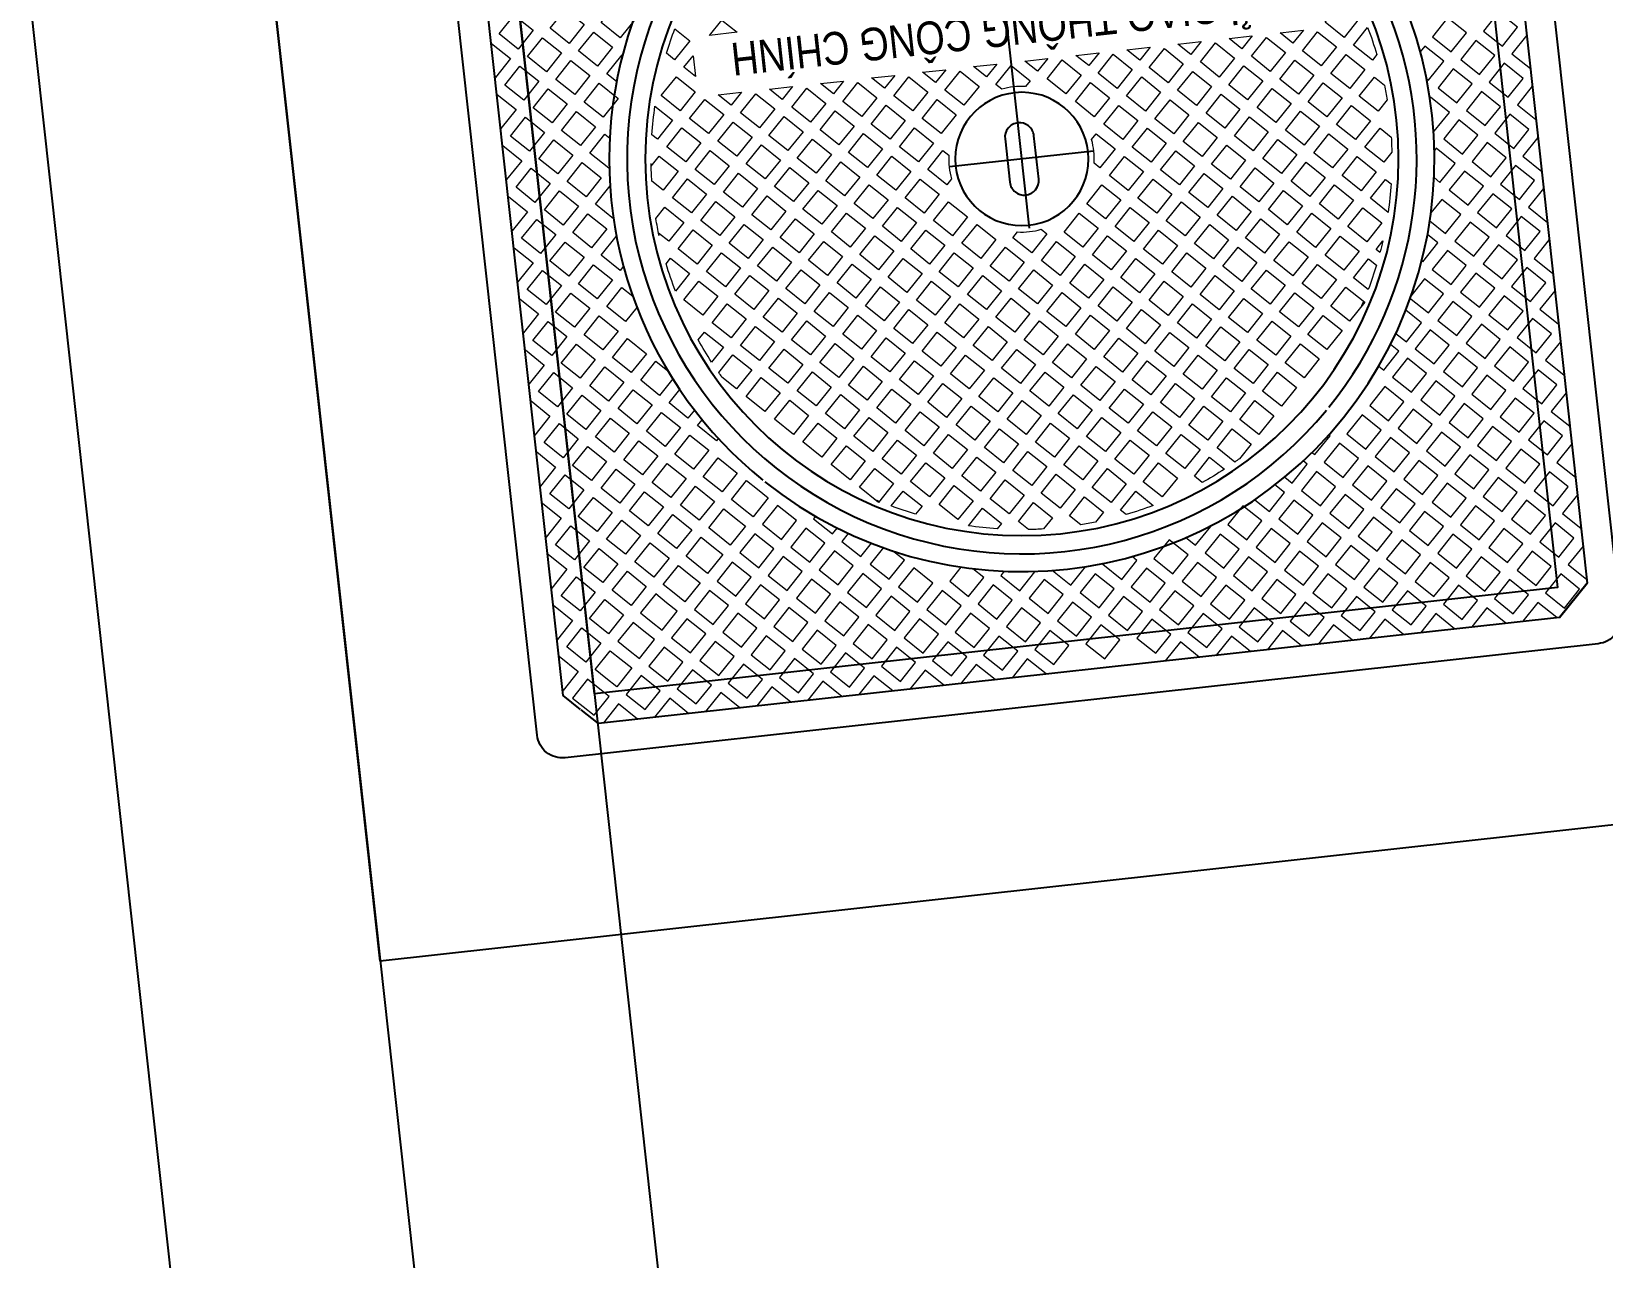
# Model space of a CAD drawing. Header units: millimetres. Extents: x -900937 to 446764, y -52814 to 307651.
# Drawn here: x 51163 to 52460, y 17792 to 18804 of the extents above; entities that cross this region are included whole.
import ezdxf
from ezdxf.enums import TextEntityAlignment as Align

# ---------------------------------------------------------------- set-up
doc = ezdxf.new("R2010")
doc.units = ezdxf.units.MM
doc.header["$LTSCALE"] = 100
doc.header["$MEASUREMENT"] = 0
doc.linetypes.add('DASHED', pattern=[19.05, 12.7, -6.35])
for name, color, linetype, lineweight in [('0-HATCH', 8, 'Continuous', 0), ('5', 5, 'Continuous', 18), ('MB- XLHN 20160810$0$1ST_ALIGSIDEWALK', 5, 'Continuous', 18)]:
    doc.layers.add(name, color=color, linetype=linetype, lineweight=lineweight)
for name, color, linetype in [('4', 4, 'DASHED'), ('8', 8, 'Continuous'), ('CP2-CWS-DT-PJGN-00024$0$timtuyen', 1, 'Continuous')]:
    doc.layers.add(name, color=color, linetype=linetype)
doc.styles.add('NARR', font='')
doc.styles.get('NARR').set_extended_font_data('.VnArial NarrowH')

# ---------------------------------------------------------------- blocks, each defined once
blk = doc.blocks.new('N')
blk.add_lwpolyline([(-85.81, 90, 0.414214), (-87.91, 87.9), (-87.91, 2.1, 0.414214), (-85.81, 0), (0, 0, 0.414214), (2.1, 2.1), (2.1, 87.9, 0.414214), (0, 90)], format="xyb", close=True)
at = {"flags": 128}
for points in [[(-18.65, 68.91, -0.136992), (-9.77, 52.89, 0.347327), (-8.8, 52.12), (-0.4, 52.12), (-0.4, 86.48), (-1.47, 87.55), (-82.83, 87.55), (-85.41, 84.96), (-85.41, 5.13), (-84.12, 3.84)], [(-67.08, 20.99, -0.994781), (-19, 69.26)], [(-66.06, 67.95, -0.601407), (-10.93, 51.31, 0.358277), (-9.95, 50.5), (-2.41, 50.5, -0.414214), (-1.91, 50), (-1.91, 45), (-1.91, 40, -0.414214), (-2.41, 39.5), (-9.95, 39.5, 0.358277), (-10.93, 38.69, -1.339773), (-66.28, 67.73)], [(-41.11, 46.2, -0.414214), (-39.91, 45, -0.414214), (-41.11, 43.8), (-44.71, 43.8, -0.414214), (-45.91, 45), (-45.91, 45, -0.414214), (-44.71, 46.2), (-41.11, 46.2)], [(-1.7, 3.84), (-0.4, 5.13), (-0.4, 37.88), (-8.8, 37.88, 0.347327), (-9.77, 37.11, -0.585679), (-66.92, 20.83)]]:
    blk.add_lwpolyline(points, format="xyb", dxfattribs=at)
for points in [[(-85.41, 84.96), (-82.83, 87.55)], [(-39.91, 45), (-39.91, 45)], [(-84.08, 3.8), (-82.79, 2.5), (-3.02, 2.5), (-2.99, 2.53), (-4.4, 3.94), (-5.82, 2.53), (-5.79, 2.5)]]:
    blk.add_lwpolyline(points, dxfattribs=at)
for radius in [31.1, 5.5]:
    blk.add_circle((-42.91, 45), radius)
at = {"layer": '5'}
for points in [[(-79.76, 87.55), (-81.14, 86.16), (-82.53, 87.55)], [(-75.52, 87.55), (-76.9, 86.16), (-78.29, 87.55)], [(-71.27, 87.55), (-72.66, 86.16), (-74.04, 87.55)], [(-67.03, 87.55), (-68.42, 86.16), (-69.8, 87.55)], [(-62.79, 87.55), (-64.17, 86.16), (-65.56, 87.55)], [(-58.55, 87.55), (-59.93, 86.16), (-61.32, 87.55)], [(-54.3, 87.55), (-55.72, 86.13), (-57.13, 87.55)], [(-50.06, 87.55), (-51.47, 86.13), (-52.89, 87.55)], [(-45.82, 87.55), (-47.23, 86.13), (-48.65, 87.55)], [(-41.57, 87.55), (-42.96, 86.16), (-44.34, 87.55)], [(-37.33, 87.55), (-38.72, 86.16), (-40.1, 87.55)], [(-85.41, 84.72), (-85.39, 84.75), (-83.97, 83.33), (-85.39, 81.92), (-85.41, 81.95)], [(-85.41, 80.48), (-85.39, 80.51), (-83.97, 79.09), (-85.39, 77.68), (-85.41, 77.7)], [(-51.68, 77.92), (-52.86, 79.09), (-51.44, 80.51), (-50.03, 79.09), (-51.04, 78.08)], [(-48.18, 78.66), (-48.62, 79.09), (-47.2, 80.51), (-45.79, 79.09), (-45.95, 78.93)], [(-44.32, 79.04), (-44.37, 79.09), (-42.96, 80.51), (-41.55, 79.09), (-41.6, 79.04)], [(-39.98, 78.94), (-40.13, 79.09), (-38.72, 80.51), (-37.3, 79.09), (-37.73, 78.67)], [(-54.9, 76.89), (-54.98, 76.97), (-53.57, 78.38), (-52.79, 77.6)], [(-85.41, 76.24), (-85.39, 76.26), (-83.97, 74.85), (-85.39, 73.44), (-85.41, 73.46)], [(-60.61, 74.11), (-61.4, 74.9), (-59.98, 76.32), (-58.8, 75.13)], [(-63.15, 72.41), (-63.52, 72.78), (-62.11, 74.2), (-61.47, 73.57)], [(-85.41, 71.99), (-85.39, 72.02), (-83.97, 70.61), (-85.39, 69.19), (-85.41, 69.22)], [(-85.41, 67.75), (-85.39, 67.78), (-83.97, 66.36), (-85.39, 64.95), (-85.41, 64.98)], [(-69.62, 66.15), (-69.83, 66.36), (-68.42, 67.78), (-68.33, 67.69)], [(-71.4, 63.69), (-71.95, 64.24), (-70.54, 65.66), (-70.23, 65.35)], [(-85.41, 63.51), (-85.39, 63.54), (-83.97, 62.12), (-85.39, 60.71), (-85.41, 60.73)], [(-72.98, 61.02), (-74.07, 62.12), (-72.66, 63.54), (-71.95, 62.82)], [(-85.41, 59.27), (-85.39, 59.29), (-83.97, 57.88), (-85.39, 56.46), (-85.41, 56.49)], [(-75.47, 55.03), (-76.19, 55.76), (-74.78, 57.17), (-74.74, 57.14)], [(-85.41, 55.02), (-85.39, 55.05), (-83.97, 53.64), (-85.39, 52.22), (-85.41, 52.25)], [(-76.84, 48.04), (-76.9, 47.98), (-78.32, 49.39), (-76.9, 50.81), (-76.54, 50.45)], [(-76.96, 43.79), (-78.32, 45.15), (-76.95, 46.52)], [(-85.41, 42.3), (-85.39, 42.32), (-83.97, 40.91), (-85.39, 39.49), (-85.41, 39.52)], [(-76.58, 39.81), (-76.9, 39.49), (-78.32, 40.91), (-76.9, 42.32), (-76.87, 42.29)], [(-85.41, 38.05), (-85.39, 38.08), (-83.97, 36.67), (-85.39, 35.25), (-85.41, 35.28)], [(-75.85, 36.3), (-76.9, 35.25), (-78.32, 36.67), (-76.9, 38.08), (-76.09, 37.27)], [(-85.41, 33.81), (-85.39, 33.84), (-83.97, 32.42), (-85.39, 31.01), (-85.41, 31.04)], [(-73.55, 30.11), (-74.78, 28.89), (-76.19, 30.3), (-74.78, 31.72), (-73.89, 30.83)], [(-85.41, 29.57), (-85.39, 29.59), (-83.97, 28.18), (-85.39, 26.77), (-85.41, 26.79)], [(-72.06, 27.36), (-72.66, 26.77), (-74.07, 28.18), (-73.08, 29.17)], [(-70.36, 24.82), (-70.54, 24.64), (-71.95, 26.06), (-71.52, 26.49)], [(-85.41, 25.33), (-85.39, 25.35), (-83.97, 23.94), (-85.39, 22.52), (-85.41, 22.55)], [(-85.41, 21.08), (-85.39, 21.11), (-83.97, 19.7), (-85.39, 18.28), (-85.41, 18.31)], [(-67.61, 20.3), (-68.42, 21.11), (-69.83, 19.7), (-69.02, 18.89), (-68.22, 18.08), (-66.8, 19.5), (-67.61, 20.3)], [(-69.73, 18.18), (-70.54, 18.99), (-71.95, 17.57), (-71.15, 16.77), (-70.34, 15.96), (-68.93, 17.38), (-69.73, 18.18)], [(-85.41, 16.84), (-85.39, 16.87), (-83.97, 15.45), (-85.39, 14.04), (-85.41, 14.06)], [(-71.85, 16.06), (-72.66, 16.87), (-74.07, 15.45), (-73.27, 14.65), (-72.46, 13.84), (-71.05, 15.25), (-71.85, 16.06)], [(-63.09, 17.55), (-63.27, 17.38), (-61.85, 15.96), (-61.42, 16.4)], [(-60.55, 15.85), (-61.15, 15.25), (-59.73, 13.84), (-58.74, 14.83)], [(-73.97, 13.94), (-74.78, 14.75), (-76.19, 13.33), (-75.39, 12.53), (-74.58, 11.72), (-73.17, 13.13), (-73.97, 13.94)], [(-57.8, 14.36), (-59.03, 13.13), (-57.61, 11.72), (-56.2, 13.13), (-57.09, 14.02)], [(-32.88, 12.44), (-32.16, 11.72), (-30.74, 13.13), (-30.78, 13.17)], [(-85.41, 12.6), (-85.39, 12.62), (-83.97, 11.21), (-85.39, 9.8), (-85.41, 9.82)], [(-76.1, 11.82), (-75.29, 11.01), (-76.7, 9.6), (-77.51, 10.4), (-78.32, 11.21), (-76.9, 12.62), (-76.1, 11.82)], [(-51.61, 12.06), (-52.66, 11.01), (-51.25, 9.6), (-49.83, 11.01), (-50.64, 11.82)], [(-78.22, 9.7), (-77.41, 8.89), (-78.82, 7.48), (-79.63, 8.28), (-80.44, 9.09), (-79.02, 10.5), (-78.22, 9.7)], [(-48.1, 11.33), (-48.42, 11.01), (-47, 9.6), (-45.59, 11.01), (-45.62, 11.04)], [(-44.12, 10.95), (-42.76, 9.6), (-41.39, 10.97)], [(-39.88, 11.07), (-39.93, 11.01), (-38.52, 9.6), (-37.11, 11.01), (-37.47, 11.37)], [(-85.41, 8.36), (-85.39, 8.38), (-83.97, 6.97), (-85.39, 5.55), (-85.41, 5.58)], [(-80.34, 7.58), (-81.14, 8.38), (-82.56, 6.97), (-81.75, 6.16), (-80.95, 5.35), (-79.53, 6.77), (-80.34, 7.58)], [(-82.46, 5.45), (-81.65, 4.65), (-83.07, 3.23), (-83.87, 4.04), (-84.68, 4.85), (-83.27, 6.26), (-82.46, 5.45)], [(-79.56, 2.5), (-79.53, 2.53), (-80.95, 3.94), (-82.36, 2.53), (-82.33, 2.5)], [(-75.32, 2.5), (-75.29, 2.53), (-76.7, 3.94), (-78.12, 2.53), (-78.09, 2.5)], [(-71.07, 2.5), (-71.05, 2.53), (-72.46, 3.94), (-73.88, 2.53), (-73.85, 2.5)], [(-66.83, 2.5), (-66.8, 2.53), (-68.22, 3.94), (-69.63, 2.53), (-69.61, 2.5)], [(-62.59, 2.5), (-62.56, 2.53), (-63.98, 3.94), (-65.39, 2.53), (-65.36, 2.5)], [(-58.35, 2.5), (-58.32, 2.53), (-59.73, 3.94), (-61.15, 2.53), (-61.12, 2.5)], [(-54.1, 2.5), (-54.08, 2.53), (-55.49, 3.94), (-56.9, 2.53), (-56.88, 2.5)], [(-49.86, 2.5), (-49.83, 2.53), (-51.25, 3.94), (-52.66, 2.53), (-52.64, 2.5)], [(-45.62, 2.5), (-45.59, 2.53), (-47, 3.94), (-48.42, 2.53), (-48.39, 2.5)], [(-41.37, 2.5), (-41.35, 2.53), (-42.76, 3.94), (-44.18, 2.53), (-44.15, 2.5)], [(-37.13, 2.5), (-37.11, 2.53), (-38.52, 3.94), (-39.93, 2.53), (-39.91, 2.5)], [(-32.89, 2.5), (-32.86, 2.53), (-34.28, 3.94), (-35.69, 2.53), (-35.66, 2.5)], [(-28.65, 2.5), (-28.62, 2.53), (-30.03, 3.94), (-31.45, 2.53), (-31.42, 2.5)]]:
    blk.add_lwpolyline(points, dxfattribs=at)
for points in [[(-83.27, 84.04), (-84.68, 85.46), (-83.27, 86.87), (-81.85, 85.46)], [(-79.02, 84.04), (-80.44, 85.46), (-79.02, 86.87), (-77.61, 85.46)], [(-74.78, 84.04), (-76.19, 85.46), (-74.78, 86.87), (-73.37, 85.46)], [(-70.54, 84.04), (-71.95, 85.46), (-70.54, 86.87), (-69.12, 85.46)], [(-66.29, 84.04), (-67.71, 85.46), (-66.29, 86.87), (-64.88, 85.46)], [(-62.05, 84.04), (-63.47, 85.46), (-62.05, 86.87), (-60.64, 85.46)], [(-57.81, 84.04), (-59.22, 85.46), (-57.81, 86.87), (-56.39, 85.46)], [(-53.57, 84.04), (-54.98, 85.46), (-53.57, 86.87), (-52.15, 85.46)], [(-49.32, 84.04), (-50.74, 85.46), (-49.32, 86.87), (-47.91, 85.46)], [(-45.08, 84.04), (-46.5, 85.46), (-45.08, 86.87), (-43.67, 85.46)], [(-40.84, 84.04), (-42.25, 85.46), (-40.84, 86.87), (-39.42, 85.46)], [(-40.84, 84.04), (-42.25, 85.46), (-40.84, 86.87), (-39.42, 85.46)], [(-36.6, 84.04), (-38.01, 85.46), (-36.6, 86.87), (-35.18, 85.46)], [(-36.6, 84.04), (-38.01, 85.46), (-36.6, 86.87), (-35.18, 85.46)], [(-36.6, 84.04), (-38.01, 85.46), (-36.6, 86.87), (-35.18, 85.46)], [(-81.14, 81.92), (-82.56, 83.33), (-81.14, 84.75), (-79.73, 83.33)], [(-76.9, 81.92), (-78.32, 83.33), (-76.9, 84.75), (-75.49, 83.33)], [(-72.66, 81.92), (-74.07, 83.33), (-72.66, 84.75), (-71.24, 83.33)], [(-68.42, 81.92), (-69.83, 83.33), (-68.42, 84.75), (-67, 83.33)], [(-64.17, 81.92), (-65.59, 83.33), (-64.17, 84.75), (-62.76, 83.33)], [(-59.93, 81.92), (-61.34, 83.33), (-59.93, 84.75), (-58.52, 83.33)], [(-55.69, 81.92), (-57.1, 83.33), (-55.69, 84.75), (-54.27, 83.33)], [(-51.44, 81.92), (-52.86, 83.33), (-51.44, 84.75), (-50.03, 83.33)], [(-47.2, 81.92), (-48.62, 83.33), (-47.2, 84.75), (-45.79, 83.33)], [(-42.96, 81.92), (-44.37, 83.33), (-42.96, 84.75), (-41.55, 83.33)], [(-38.72, 81.92), (-40.13, 83.33), (-38.72, 84.75), (-37.3, 83.33)], [(-38.72, 81.92), (-40.13, 83.33), (-38.72, 84.75), (-37.3, 83.33)], [(-38.72, 81.92), (-40.13, 83.33), (-38.72, 84.75), (-37.3, 83.33)], [(-83.27, 79.8), (-84.68, 81.21), (-83.27, 82.63), (-81.85, 81.21)], [(-79.02, 79.8), (-80.44, 81.21), (-79.02, 82.63), (-77.61, 81.21)], [(-74.78, 79.8), (-76.19, 81.21), (-74.78, 82.63), (-73.37, 81.21)], [(-70.54, 79.8), (-71.95, 81.21), (-70.54, 82.63), (-69.12, 81.21)], [(-66.29, 79.8), (-67.71, 81.21), (-66.29, 82.63), (-64.88, 81.21)], [(-62.05, 79.8), (-63.47, 81.21), (-62.05, 82.63), (-60.64, 81.21)], [(-57.81, 79.8), (-59.22, 81.21), (-57.81, 82.63), (-56.39, 81.21)], [(-53.57, 79.8), (-54.98, 81.21), (-53.57, 82.63), (-52.15, 81.21)], [(-49.32, 79.8), (-50.74, 81.21), (-49.32, 82.63), (-47.91, 81.21)], [(-45.08, 79.8), (-46.5, 81.21), (-45.08, 82.63), (-43.67, 81.21)], [(-40.84, 79.8), (-42.25, 81.21), (-40.84, 82.63), (-39.42, 81.21)], [(-36.6, 79.8), (-38.01, 81.21), (-36.6, 82.63), (-35.18, 81.21)], [(-81.14, 77.68), (-82.56, 79.09), (-81.14, 80.51), (-79.73, 79.09)], [(-76.9, 77.68), (-78.32, 79.09), (-76.9, 80.51), (-75.49, 79.09)], [(-72.66, 77.68), (-74.07, 79.09), (-72.66, 80.51), (-71.24, 79.09)], [(-68.42, 77.68), (-69.83, 79.09), (-68.42, 80.51), (-67, 79.09)], [(-64.17, 77.68), (-65.59, 79.09), (-64.17, 80.51), (-62.76, 79.09)], [(-59.93, 77.68), (-61.34, 79.09), (-59.93, 80.51), (-58.52, 79.09)], [(-55.69, 77.68), (-57.1, 79.09), (-55.69, 80.51), (-54.27, 79.09)], [(-83.27, 75.56), (-84.68, 76.97), (-83.27, 78.38), (-81.85, 76.97)], [(-79.02, 75.56), (-80.44, 76.97), (-79.02, 78.38), (-77.61, 76.97)], [(-74.78, 75.56), (-76.19, 76.97), (-74.78, 78.38), (-73.37, 76.97)], [(-70.54, 75.56), (-71.95, 76.97), (-70.54, 78.38), (-69.12, 76.97)], [(-66.29, 75.56), (-67.71, 76.97), (-66.29, 78.38), (-64.88, 76.97)], [(-62.05, 75.56), (-63.47, 76.97), (-62.05, 78.38), (-60.64, 76.97)], [(-57.81, 75.56), (-59.22, 76.97), (-57.81, 78.38), (-56.39, 76.97)], [(-81.14, 73.44), (-82.56, 74.85), (-81.14, 76.26), (-79.73, 74.85)], [(-76.9, 73.44), (-78.32, 74.85), (-76.9, 76.26), (-75.49, 74.85)], [(-72.66, 73.44), (-74.07, 74.85), (-72.66, 76.26), (-71.24, 74.85)], [(-68.42, 73.44), (-69.83, 74.85), (-68.42, 76.26), (-67, 74.85)], [(-64.17, 73.44), (-65.59, 74.85), (-64.17, 76.26), (-62.76, 74.85)], [(-83.27, 71.31), (-84.68, 72.73), (-83.27, 74.14), (-81.85, 72.73)], [(-79.02, 71.31), (-80.44, 72.73), (-79.02, 74.14), (-77.61, 72.73)], [(-74.78, 71.31), (-76.19, 72.73), (-74.78, 74.14), (-73.37, 72.73)], [(-70.54, 71.31), (-71.95, 72.73), (-70.54, 74.14), (-69.12, 72.73)], [(-66.29, 71.31), (-67.71, 72.73), (-66.29, 74.14), (-64.88, 72.73)], [(-52.83, 72.55), (-51.41, 71.13), (-50, 72.55), (-51.41, 73.96)], [(-48.59, 72.55), (-47.17, 71.13), (-45.76, 72.55), (-47.17, 73.96)], [(-44.34, 72.55), (-42.93, 71.13), (-41.51, 72.55), (-42.93, 73.96)], [(-40.1, 72.55), (-38.69, 71.13), (-37.27, 72.55), (-38.69, 73.96)], [(-35.86, 72.55), (-34.44, 71.13), (-33.03, 72.55), (-34.44, 73.96)], [(-81.14, 69.19), (-82.56, 70.61), (-81.14, 72.02), (-79.73, 70.61)], [(-76.9, 69.19), (-78.32, 70.61), (-76.9, 72.02), (-75.49, 70.61)], [(-72.66, 69.19), (-74.07, 70.61), (-72.66, 72.02), (-71.24, 70.61)], [(-68.42, 69.19), (-69.83, 70.61), (-68.42, 72.02), (-67, 70.61)], [(-59.19, 70.42), (-57.78, 69.01), (-56.36, 70.42), (-57.78, 71.84)], [(-54.95, 70.42), (-53.54, 69.01), (-52.12, 70.42), (-53.54, 71.84)], [(-50.71, 70.42), (-49.29, 69.01), (-47.88, 70.42), (-49.29, 71.84)], [(-46.46, 70.42), (-45.05, 69.01), (-43.64, 70.42), (-45.05, 71.84)], [(-42.22, 70.42), (-40.81, 69.01), (-39.39, 70.42), (-40.81, 71.84)], [(-37.98, 70.42), (-36.57, 69.01), (-35.15, 70.42), (-36.57, 71.84)], [(-83.27, 67.07), (-84.68, 68.49), (-83.27, 69.9), (-81.85, 68.49)], [(-79.02, 67.07), (-80.44, 68.49), (-79.02, 69.9), (-77.61, 68.49)], [(-74.78, 67.07), (-76.19, 68.49), (-74.78, 69.9), (-73.37, 68.49)], [(-70.54, 67.07), (-71.95, 68.49), (-70.54, 69.9), (-69.12, 68.49)], [(-61.31, 68.3), (-59.9, 66.89), (-58.49, 68.3), (-59.9, 69.72)], [(-57.07, 68.3), (-55.66, 66.89), (-54.24, 68.3), (-55.66, 69.72)], [(-52.83, 68.3), (-51.41, 66.89), (-50, 68.3), (-51.41, 69.72)], [(-48.59, 68.3), (-47.17, 66.89), (-45.76, 68.3), (-47.17, 69.72)], [(-44.34, 68.3), (-42.93, 66.89), (-41.51, 68.3), (-42.93, 69.72)], [(-40.1, 68.3), (-38.69, 66.89), (-37.27, 68.3), (-38.69, 69.72)], [(-34.9, 67.34), (-34.9, 69.27), (-35.86, 68.3)], [(-81.14, 64.95), (-82.56, 66.36), (-81.14, 67.78), (-79.73, 66.36)], [(-76.9, 64.95), (-78.32, 66.36), (-76.9, 67.78), (-75.49, 66.36)], [(-72.66, 64.95), (-74.07, 66.36), (-72.66, 67.78), (-71.24, 66.36)], [(-63.44, 66.18), (-62.02, 64.77), (-60.61, 66.18), (-62.02, 67.6)], [(-59.19, 66.18), (-57.78, 64.77), (-56.36, 66.18), (-57.78, 67.6)], [(-54.95, 66.18), (-53.54, 64.77), (-52.12, 66.18), (-53.54, 67.6)], [(-50.71, 66.18), (-49.29, 64.77), (-47.88, 66.18), (-49.29, 67.6)], [(-46.46, 66.18), (-45.05, 64.77), (-43.64, 66.18), (-45.05, 67.6)], [(-42.22, 66.18), (-40.81, 64.77), (-39.39, 66.18), (-40.81, 67.6)], [(-37.98, 66.18), (-36.57, 64.77), (-35.15, 66.18), (-36.57, 67.6)], [(-83.27, 62.83), (-84.68, 64.24), (-83.27, 65.66), (-81.85, 64.24)], [(-79.02, 62.83), (-80.44, 64.24), (-79.02, 65.66), (-77.61, 64.24)], [(-74.78, 62.83), (-76.19, 64.24), (-74.78, 65.66), (-73.37, 64.24)], [(-65.56, 64.06), (-64.14, 62.65), (-62.73, 64.06), (-64.14, 65.47)], [(-61.31, 64.06), (-59.9, 62.65), (-58.49, 64.06), (-59.9, 65.47)], [(-57.07, 64.06), (-55.66, 62.65), (-54.24, 64.06), (-55.66, 65.47)], [(-52.83, 64.06), (-51.41, 62.65), (-50, 64.06), (-51.41, 65.47)], [(-48.59, 64.06), (-47.17, 62.65), (-45.76, 64.06), (-47.17, 65.47)], [(-44.34, 64.06), (-42.93, 62.65), (-41.51, 64.06), (-42.93, 65.47)], [(-40.1, 64.06), (-38.69, 62.65), (-37.27, 64.06), (-38.69, 65.47)], [(-34.9, 63.1), (-34.9, 65.02), (-35.86, 64.06)], [(-81.14, 60.71), (-82.56, 62.12), (-81.14, 63.54), (-79.73, 62.12)], [(-76.9, 60.71), (-78.32, 62.12), (-76.9, 63.54), (-75.49, 62.12)], [(-67.68, 61.94), (-66.26, 60.53), (-64.85, 61.94), (-66.26, 63.35)], [(-63.44, 61.94), (-62.02, 60.53), (-60.61, 61.94), (-62.02, 63.35)], [(-59.19, 61.94), (-57.78, 60.53), (-56.36, 61.94), (-57.78, 63.35)], [(-54.95, 61.94), (-53.54, 60.53), (-52.12, 61.94), (-53.54, 63.35)], [(-50.71, 61.94), (-49.29, 60.53), (-47.88, 61.94), (-49.29, 63.35)], [(-46.46, 61.94), (-45.05, 60.53), (-43.64, 61.94), (-45.05, 63.35)], [(-42.22, 61.94), (-40.81, 60.53), (-39.39, 61.94), (-40.81, 63.35)], [(-37.98, 61.94), (-36.57, 60.53), (-35.15, 61.94), (-36.57, 63.35)], [(-83.27, 58.59), (-84.68, 60), (-83.27, 61.41), (-81.85, 60)], [(-79.02, 58.59), (-80.44, 60), (-79.02, 61.41), (-77.61, 60)], [(-74.78, 58.59), (-76.19, 60), (-74.78, 61.41), (-73.37, 60)], [(-65.56, 59.82), (-64.14, 58.4), (-62.73, 59.82), (-64.14, 61.23)], [(-61.31, 59.82), (-59.9, 58.4), (-58.49, 59.82), (-59.9, 61.23)], [(-57.07, 59.82), (-55.66, 58.4), (-54.24, 59.82), (-55.66, 61.23)], [(-52.83, 59.82), (-51.41, 58.4), (-50, 59.82), (-51.41, 61.23)], [(-48.59, 59.82), (-47.17, 58.4), (-45.76, 59.82), (-47.17, 61.23)], [(-44.34, 59.82), (-42.93, 58.4), (-41.51, 59.82), (-42.93, 61.23)], [(-40.1, 59.82), (-38.69, 58.4), (-37.27, 59.82), (-38.69, 61.23)], [(-34.9, 58.85), (-34.9, 60.78), (-35.86, 59.82)], [(-81.14, 56.46), (-82.56, 57.88), (-81.14, 59.29), (-79.73, 57.88)], [(-76.9, 56.46), (-78.32, 57.88), (-76.9, 59.29), (-75.49, 57.88)], [(-67.68, 57.7), (-66.26, 56.28), (-64.85, 57.7), (-66.26, 59.11)], [(-63.44, 57.7), (-62.02, 56.28), (-60.61, 57.7), (-62.02, 59.11)], [(-59.19, 57.7), (-57.78, 56.28), (-56.36, 57.7), (-57.78, 59.11)], [(-54.95, 57.7), (-53.54, 56.28), (-52.12, 57.7), (-53.54, 59.11)], [(-50.71, 57.7), (-49.29, 56.28), (-47.88, 57.7), (-49.29, 59.11)], [(-46.46, 57.7), (-45.05, 56.28), (-43.64, 57.7), (-45.05, 59.11)], [(-42.22, 57.7), (-40.81, 56.28), (-39.39, 57.7), (-40.81, 59.11)], [(-37.98, 57.7), (-36.57, 56.28), (-35.15, 57.7), (-36.57, 59.11)], [(-83.27, 54.34), (-84.68, 55.76), (-83.27, 57.17), (-81.85, 55.76)], [(-79.02, 54.34), (-80.44, 55.76), (-79.02, 57.17), (-77.61, 55.76)], [(-69.8, 55.58), (-68.38, 54.16), (-66.97, 55.58), (-68.38, 56.99)], [(-65.56, 55.58), (-64.14, 54.16), (-62.73, 55.58), (-64.14, 56.99)], [(-61.31, 55.58), (-59.9, 54.16), (-58.49, 55.58), (-59.9, 56.99)], [(-57.07, 55.58), (-55.66, 54.16), (-54.24, 55.58), (-55.66, 56.99)], [(-52.83, 55.58), (-51.41, 54.16), (-50, 55.58), (-51.41, 56.99)], [(-48.59, 55.58), (-47.17, 54.16), (-45.76, 55.58), (-47.17, 56.99)], [(-44.34, 55.58), (-42.93, 54.16), (-41.51, 55.58), (-42.93, 56.99)], [(-40.1, 55.58), (-38.69, 54.16), (-37.27, 55.58), (-38.69, 56.99)], [(-34.9, 54.61), (-34.9, 56.54), (-35.86, 55.58)], [(-81.14, 52.22), (-82.56, 53.64), (-81.14, 55.05), (-79.73, 53.64)], [(-76.9, 52.22), (-78.32, 53.64), (-76.9, 55.05), (-75.49, 53.64)], [(-71.92, 53.45), (-70.51, 52.04), (-69.09, 53.45), (-70.51, 54.87)], [(-67.68, 53.45), (-66.26, 52.04), (-64.85, 53.45), (-66.26, 54.87)], [(-63.44, 53.45), (-62.02, 52.04), (-60.61, 53.45), (-62.02, 54.87)], [(-59.19, 53.45), (-57.78, 52.04), (-56.36, 53.45), (-57.78, 54.87)], [(-54.95, 53.45), (-53.54, 52.04), (-52.12, 53.45), (-53.54, 54.87)], [(-50.71, 53.45), (-49.29, 52.04), (-47.88, 53.45), (-49.29, 54.87)], [(-46.46, 53.45), (-45.05, 52.04), (-43.64, 53.45), (-45.05, 54.87)], [(-42.22, 53.45), (-40.81, 52.04), (-39.39, 53.45), (-40.81, 54.87)], [(-37.98, 53.45), (-36.57, 52.04), (-35.15, 53.45), (-36.57, 54.87)], [(-83.27, 50.1), (-84.68, 51.51), (-83.27, 52.93), (-81.85, 51.51)], [(-79.02, 50.1), (-80.44, 51.51), (-79.02, 52.93), (-77.61, 51.51)], [(-69.8, 51.33), (-68.38, 49.92), (-66.97, 51.33), (-68.38, 52.75)], [(-65.56, 51.33), (-64.14, 49.92), (-62.73, 51.33), (-64.14, 52.75)], [(-61.31, 51.33), (-59.9, 49.92), (-58.49, 51.33), (-59.9, 52.75)], [(-57.07, 51.33), (-55.66, 49.92), (-54.24, 51.33), (-55.66, 52.75)], [(-52.83, 51.33), (-51.41, 49.92), (-50, 51.33), (-51.41, 52.75)], [(-48.59, 51.33), (-47.17, 49.92), (-45.76, 51.33), (-47.17, 52.75)], [(-40.1, 51.33), (-38.69, 49.92), (-37.27, 51.33), (-38.69, 52.75)], [(-34.9, 50.37), (-34.9, 52.3), (-35.86, 51.33)], [(-81.14, 47.98), (-82.56, 49.39), (-81.14, 50.81), (-79.73, 49.39)], [(-71.92, 49.21), (-70.51, 47.8), (-69.09, 49.21), (-70.51, 50.63)], [(-67.68, 49.21), (-66.26, 47.8), (-64.85, 49.21), (-66.26, 50.63)], [(-63.44, 49.21), (-62.02, 47.8), (-60.61, 49.21), (-62.02, 50.63)], [(-59.19, 49.21), (-57.78, 47.8), (-56.36, 49.21), (-57.78, 50.63)], [(-54.95, 49.21), (-53.54, 47.8), (-52.12, 49.21), (-53.54, 50.63)], [(-50.71, 49.21), (-49.29, 47.8), (-47.88, 49.21), (-49.29, 50.63)], [(-37.98, 49.21), (-36.57, 47.8), (-35.15, 49.21), (-36.57, 50.63)], [(-83.27, 45.86), (-84.68, 47.27), (-83.27, 48.69), (-81.85, 47.27)], [(-79.02, 45.86), (-80.44, 47.27), (-79.02, 48.69), (-77.61, 47.27)], [(-69.8, 47.09), (-68.38, 45.68), (-66.97, 47.09), (-68.38, 48.5)], [(-65.56, 47.09), (-64.14, 45.68), (-62.73, 47.09), (-64.14, 48.5)], [(-61.31, 47.09), (-59.9, 45.68), (-58.49, 47.09), (-59.9, 48.5)], [(-57.07, 47.09), (-55.66, 45.68), (-54.24, 47.09), (-55.66, 48.5)], [(-52.83, 47.09), (-51.41, 45.68), (-50, 47.09), (-51.41, 48.5)], [(-34.9, 46.13), (-34.9, 48.05), (-35.86, 47.09)], [(-81.14, 43.74), (-82.56, 45.15), (-81.14, 46.57), (-79.73, 45.15)], [(-71.92, 44.97), (-70.51, 43.55), (-69.09, 44.97), (-70.51, 46.38)], [(-67.68, 44.97), (-66.26, 43.55), (-64.85, 44.97), (-66.26, 46.38)], [(-63.44, 44.97), (-62.02, 43.55), (-60.61, 44.97), (-62.02, 46.38)], [(-59.19, 44.97), (-57.78, 43.55), (-56.36, 44.97), (-57.78, 46.38)], [(-54.95, 44.97), (-53.54, 43.55), (-52.12, 44.97), (-53.54, 46.38)], [(-83.27, 41.62), (-84.68, 43.03), (-83.27, 44.44), (-81.85, 43.03)], [(-79.02, 41.62), (-80.44, 43.03), (-79.02, 44.44), (-77.61, 43.03)], [(-69.8, 42.85), (-68.38, 41.43), (-66.97, 42.85), (-68.38, 44.26)], [(-65.56, 42.85), (-64.14, 41.43), (-62.73, 42.85), (-64.14, 44.26)], [(-61.31, 42.85), (-59.9, 41.43), (-58.49, 42.85), (-59.9, 44.26)], [(-57.07, 42.85), (-55.66, 41.43), (-54.24, 42.85), (-55.66, 44.26)], [(-52.83, 42.85), (-51.41, 41.43), (-50, 42.85), (-51.41, 44.26)], [(-34.9, 41.88), (-34.9, 43.81), (-35.86, 42.85)], [(-81.14, 39.49), (-82.56, 40.91), (-81.14, 42.32), (-79.73, 40.91)], [(-71.92, 40.73), (-70.51, 39.31), (-69.09, 40.73), (-70.51, 42.14)], [(-67.68, 40.73), (-66.26, 39.31), (-64.85, 40.73), (-66.26, 42.14)], [(-63.44, 40.73), (-62.02, 39.31), (-60.61, 40.73), (-62.02, 42.14)], [(-59.19, 40.73), (-57.78, 39.31), (-56.36, 40.73), (-57.78, 42.14)], [(-54.95, 40.73), (-53.54, 39.31), (-52.12, 40.73), (-53.54, 42.14)], [(-50.71, 40.73), (-49.29, 39.31), (-47.88, 40.73), (-49.29, 42.14)], [(-37.98, 40.73), (-36.57, 39.31), (-35.15, 40.73), (-36.57, 42.14)], [(-83.27, 37.37), (-84.68, 38.79), (-83.27, 40.2), (-81.85, 38.79)], [(-79.02, 37.37), (-80.44, 38.79), (-79.02, 40.2), (-77.61, 38.79)], [(-69.8, 38.6), (-68.38, 37.19), (-66.97, 38.6), (-68.38, 40.02)], [(-65.56, 38.6), (-64.14, 37.19), (-62.73, 38.6), (-64.14, 40.02)], [(-61.31, 38.6), (-59.9, 37.19), (-58.49, 38.6), (-59.9, 40.02)], [(-57.07, 38.6), (-55.66, 37.19), (-54.24, 38.6), (-55.66, 40.02)], [(-52.83, 38.6), (-51.41, 37.19), (-50, 38.6), (-51.41, 40.02)], [(-48.59, 38.6), (-47.17, 37.19), (-45.76, 38.6), (-47.17, 40.02)], [(-40.1, 38.6), (-38.69, 37.19), (-37.27, 38.6), (-38.69, 40.02)], [(-34.9, 37.64), (-34.9, 39.57), (-35.86, 38.6)], [(-81.14, 35.25), (-82.56, 36.67), (-81.14, 38.08), (-79.73, 36.67)], [(-71.92, 36.48), (-70.51, 35.07), (-69.09, 36.48), (-70.51, 37.9)], [(-67.68, 36.48), (-66.26, 35.07), (-64.85, 36.48), (-66.26, 37.9)], [(-63.44, 36.48), (-62.02, 35.07), (-60.61, 36.48), (-62.02, 37.9)], [(-59.19, 36.48), (-57.78, 35.07), (-56.36, 36.48), (-57.78, 37.9)], [(-54.95, 36.48), (-53.54, 35.07), (-52.12, 36.48), (-53.54, 37.9)], [(-50.71, 36.48), (-49.29, 35.07), (-47.88, 36.48), (-49.29, 37.9)], [(-46.46, 36.48), (-45.05, 35.07), (-43.64, 36.48), (-45.05, 37.9)], [(-42.22, 36.48), (-40.81, 35.07), (-39.39, 36.48), (-40.81, 37.9)], [(-37.98, 36.48), (-36.57, 35.07), (-35.15, 36.48), (-36.57, 37.9)], [(-83.27, 33.13), (-84.68, 34.54), (-83.27, 35.96), (-81.85, 34.54)], [(-79.02, 33.13), (-80.44, 34.54), (-79.02, 35.96), (-77.61, 34.54)], [(-69.8, 34.36), (-68.38, 32.95), (-66.97, 34.36), (-68.38, 35.78)], [(-65.56, 34.36), (-64.14, 32.95), (-62.73, 34.36), (-64.14, 35.78)], [(-61.31, 34.36), (-59.9, 32.95), (-58.49, 34.36), (-59.9, 35.78)], [(-57.07, 34.36), (-55.66, 32.95), (-54.24, 34.36), (-55.66, 35.78)], [(-52.83, 34.36), (-51.41, 32.95), (-50, 34.36), (-51.41, 35.78)], [(-48.59, 34.36), (-47.17, 32.95), (-45.76, 34.36), (-47.17, 35.78)], [(-44.34, 34.36), (-42.93, 32.95), (-41.51, 34.36), (-42.93, 35.78)], [(-40.1, 34.36), (-38.69, 32.95), (-37.27, 34.36), (-38.69, 35.78)], [(-34.9, 33.4), (-34.9, 35.33), (-35.86, 34.36)], [(-81.14, 31.01), (-82.56, 32.42), (-81.14, 33.84), (-79.73, 32.42)], [(-76.9, 31.01), (-78.32, 32.42), (-76.9, 33.84), (-75.49, 32.42)], [(-67.68, 32.24), (-66.26, 30.83), (-64.85, 32.24), (-66.26, 33.66)], [(-63.44, 32.24), (-62.02, 30.83), (-60.61, 32.24), (-62.02, 33.66)], [(-59.19, 32.24), (-57.78, 30.83), (-56.36, 32.24), (-57.78, 33.66)], [(-54.95, 32.24), (-53.54, 30.83), (-52.12, 32.24), (-53.54, 33.66)], [(-50.71, 32.24), (-49.29, 30.83), (-47.88, 32.24), (-49.29, 33.66)], [(-46.46, 32.24), (-45.05, 30.83), (-43.64, 32.24), (-45.05, 33.66)], [(-42.22, 32.24), (-40.81, 30.83), (-39.39, 32.24), (-40.81, 33.66)], [(-37.98, 32.24), (-36.57, 30.83), (-35.15, 32.24), (-36.57, 33.66)], [(-83.27, 28.89), (-84.68, 30.3), (-83.27, 31.72), (-81.85, 30.3)], [(-79.02, 28.89), (-80.44, 30.3), (-79.02, 31.72), (-77.61, 30.3)], [(-69.8, 30.12), (-68.38, 28.71), (-66.97, 30.12), (-68.38, 31.53)], [(-65.56, 30.12), (-64.14, 28.71), (-62.73, 30.12), (-64.14, 31.53)], [(-61.31, 30.12), (-59.9, 28.71), (-58.49, 30.12), (-59.9, 31.53)], [(-57.07, 30.12), (-55.66, 28.71), (-54.24, 30.12), (-55.66, 31.53)], [(-52.83, 30.12), (-51.41, 28.71), (-50, 30.12), (-51.41, 31.53)], [(-48.59, 30.12), (-47.17, 28.71), (-45.76, 30.12), (-47.17, 31.53)], [(-44.34, 30.12), (-42.93, 28.71), (-41.51, 30.12), (-42.93, 31.53)], [(-40.1, 30.12), (-38.69, 28.71), (-37.27, 30.12), (-38.69, 31.53)], [(-34.9, 29.16), (-34.9, 31.08), (-35.86, 30.12)], [(-81.14, 26.77), (-82.56, 28.18), (-81.14, 29.59), (-79.73, 28.18)], [(-76.9, 26.77), (-78.32, 28.18), (-76.9, 29.59), (-75.49, 28.18)], [(-67.68, 28), (-66.26, 26.58), (-64.85, 28), (-66.26, 29.41)], [(-63.44, 28), (-62.02, 26.58), (-60.61, 28), (-62.02, 29.41)], [(-59.19, 28), (-57.78, 26.58), (-56.36, 28), (-57.78, 29.41)], [(-54.95, 28), (-53.54, 26.58), (-52.12, 28), (-53.54, 29.41)], [(-50.71, 28), (-49.29, 26.58), (-47.88, 28), (-49.29, 29.41)], [(-46.46, 28), (-45.05, 26.58), (-43.64, 28), (-45.05, 29.41)], [(-42.22, 28), (-40.81, 26.58), (-39.39, 28), (-40.81, 29.41)], [(-37.98, 28), (-36.57, 26.58), (-35.15, 28), (-36.57, 29.41)], [(-83.27, 24.64), (-84.68, 26.06), (-83.27, 27.47), (-81.85, 26.06)], [(-79.02, 24.64), (-80.44, 26.06), (-79.02, 27.47), (-77.61, 26.06)], [(-74.78, 24.64), (-76.19, 26.06), (-74.78, 27.47), (-73.37, 26.06)], [(-65.56, 25.88), (-64.14, 24.46), (-62.73, 25.88), (-64.14, 27.29)], [(-61.31, 25.88), (-59.9, 24.46), (-58.49, 25.88), (-59.9, 27.29)], [(-57.07, 25.88), (-55.66, 24.46), (-54.24, 25.88), (-55.66, 27.29)], [(-52.83, 25.88), (-51.41, 24.46), (-50, 25.88), (-51.41, 27.29)], [(-48.59, 25.88), (-47.17, 24.46), (-45.76, 25.88), (-47.17, 27.29)], [(-44.34, 25.88), (-42.93, 24.46), (-41.51, 25.88), (-42.93, 27.29)], [(-40.1, 25.88), (-38.69, 24.46), (-37.27, 25.88), (-38.69, 27.29)], [(-34.9, 24.91), (-34.9, 26.84), (-35.86, 25.88)], [(-81.14, 22.52), (-82.56, 23.94), (-81.14, 25.35), (-79.73, 23.94)], [(-76.9, 22.52), (-78.32, 23.94), (-76.9, 25.35), (-75.49, 23.94)], [(-72.66, 22.52), (-74.07, 23.94), (-72.66, 25.35), (-71.24, 23.94)], [(-63.44, 23.76), (-62.02, 22.34), (-60.61, 23.76), (-62.02, 25.17)], [(-59.19, 23.76), (-57.78, 22.34), (-56.36, 23.76), (-57.78, 25.17)], [(-54.95, 23.76), (-53.54, 22.34), (-52.12, 23.76), (-53.54, 25.17)], [(-50.71, 23.76), (-49.29, 22.34), (-47.88, 23.76), (-49.29, 25.17)], [(-46.46, 23.76), (-45.05, 22.34), (-43.64, 23.76), (-45.05, 25.17)], [(-42.22, 23.76), (-40.81, 22.34), (-39.39, 23.76), (-40.81, 25.17)], [(-37.98, 23.76), (-36.57, 22.34), (-35.15, 23.76), (-36.57, 25.17)], [(-83.27, 20.4), (-84.68, 21.82), (-83.27, 23.23), (-81.85, 21.82)], [(-79.02, 20.4), (-80.44, 21.82), (-79.02, 23.23), (-77.61, 21.82)], [(-74.78, 20.4), (-76.19, 21.82), (-74.78, 23.23), (-73.37, 21.82)], [(-70.54, 20.4), (-71.95, 21.82), (-70.54, 23.23), (-69.12, 21.82)], [(-61.31, 21.63), (-59.9, 20.22), (-58.49, 21.63), (-59.9, 23.05)], [(-57.07, 21.63), (-55.66, 20.22), (-54.24, 21.63), (-55.66, 23.05)], [(-52.83, 21.63), (-51.41, 20.22), (-50, 21.63), (-51.41, 23.05)], [(-48.59, 21.63), (-47.17, 20.22), (-45.76, 21.63), (-47.17, 23.05)], [(-44.34, 21.63), (-42.93, 20.22), (-41.51, 21.63), (-42.93, 23.05)], [(-40.1, 21.63), (-38.69, 20.22), (-37.27, 21.63), (-38.69, 23.05)], [(-34.9, 20.67), (-34.9, 22.6), (-35.86, 21.63)], [(-29.94, 22.79), (-29.94, 20.48), (-28.79, 21.63)], [(-81.14, 18.28), (-82.56, 19.7), (-81.14, 21.11), (-79.73, 19.7)], [(-76.9, 18.28), (-78.32, 19.7), (-76.9, 21.11), (-75.49, 19.7)], [(-72.66, 18.28), (-74.07, 19.7), (-72.66, 21.11), (-71.24, 19.7)], [(-54.95, 19.51), (-53.54, 18.1), (-52.12, 19.51), (-53.54, 20.93)], [(-50.71, 19.51), (-49.29, 18.1), (-47.88, 19.51), (-49.29, 20.93)], [(-46.46, 19.51), (-45.05, 18.1), (-43.64, 19.51), (-45.05, 20.93)], [(-42.22, 19.51), (-40.81, 18.1), (-39.39, 19.51), (-40.81, 20.93)], [(-37.98, 19.51), (-36.57, 18.1), (-35.15, 19.51), (-36.57, 20.93)], [(-83.27, 16.16), (-84.68, 17.57), (-83.27, 18.99), (-81.85, 17.57)], [(-79.02, 16.16), (-80.44, 17.57), (-79.02, 18.99), (-77.61, 17.57)], [(-74.78, 16.16), (-76.19, 17.57), (-74.78, 18.99), (-73.37, 17.57)], [(-67.51, 17.38), (-66.1, 15.96), (-64.68, 17.38), (-66.1, 18.79)], [(-52.83, 17.39), (-51.41, 15.98), (-50, 17.39), (-51.41, 18.81)], [(-48.59, 17.39), (-47.17, 15.98), (-45.76, 17.39), (-47.17, 18.81)], [(-44.34, 17.39), (-42.93, 15.98), (-41.51, 17.39), (-42.93, 18.81)], [(-40.1, 17.39), (-38.69, 15.98), (-37.27, 17.39), (-38.69, 18.81)], [(-35.86, 17.39), (-34.44, 15.98), (-33.03, 17.39), (-34.44, 18.81)], [(-33.19, 18.96), (-32.32, 18.1), (-31.46, 18.96)], [(-81.14, 14.04), (-82.56, 15.45), (-81.14, 16.87), (-79.73, 15.45)], [(-76.9, 14.04), (-78.32, 15.45), (-76.9, 16.87), (-75.49, 15.45)], [(-69.63, 15.25), (-68.22, 13.84), (-66.8, 15.25), (-68.22, 16.67)], [(-65.39, 15.25), (-63.98, 13.84), (-62.56, 15.25), (-63.98, 16.67)], [(-83.27, 11.92), (-84.68, 13.33), (-83.27, 14.75), (-81.85, 13.33)], [(-79.02, 11.92), (-80.44, 13.33), (-79.02, 14.75), (-77.61, 13.33)], [(-71.75, 13.13), (-70.34, 11.72), (-68.93, 13.13), (-70.34, 14.55)], [(-67.51, 13.13), (-66.1, 11.72), (-64.68, 13.13), (-66.1, 14.55)], [(-63.27, 13.13), (-61.85, 11.72), (-60.44, 13.13), (-61.85, 14.55)], [(-29.33, 13.13), (-27.91, 11.72), (-26.5, 13.13), (-27.91, 14.55)], [(-81.14, 9.8), (-82.56, 11.21), (-81.14, 12.62), (-79.73, 11.21)], [(-73.88, 11.01), (-72.46, 9.6), (-71.05, 11.01), (-72.46, 12.43)], [(-69.63, 11.01), (-68.22, 9.6), (-66.8, 11.01), (-68.22, 12.43)], [(-65.39, 11.01), (-63.98, 9.6), (-62.56, 11.01), (-63.98, 12.43)], [(-61.15, 11.01), (-59.73, 9.6), (-58.32, 11.01), (-59.73, 12.43)], [(-56.9, 11.01), (-55.49, 9.6), (-54.08, 11.01), (-55.49, 12.43)], [(-35.69, 11.01), (-34.28, 9.6), (-32.86, 11.01), (-34.28, 12.43)], [(-31.45, 11.01), (-30.03, 9.6), (-28.62, 11.01), (-30.03, 12.43)], [(-83.27, 7.67), (-84.68, 9.09), (-83.27, 10.5), (-81.85, 9.09)], [(-76, 8.89), (-74.58, 7.48), (-73.17, 8.89), (-74.58, 10.3)], [(-71.75, 8.89), (-70.34, 7.48), (-68.93, 8.89), (-70.34, 10.3)], [(-67.51, 8.89), (-66.1, 7.48), (-64.68, 8.89), (-66.1, 10.3)], [(-63.27, 8.89), (-61.85, 7.48), (-60.44, 8.89), (-61.85, 10.3)], [(-59.03, 8.89), (-57.61, 7.48), (-56.2, 8.89), (-57.61, 10.3)], [(-54.78, 8.89), (-53.37, 7.48), (-51.95, 8.89), (-53.37, 10.3)], [(-50.54, 8.89), (-49.13, 7.48), (-47.71, 8.89), (-49.13, 10.3)], [(-46.3, 8.89), (-44.88, 7.48), (-43.47, 8.89), (-44.88, 10.3)], [(-42.06, 8.89), (-40.64, 7.48), (-39.23, 8.89), (-40.64, 10.3)], [(-37.81, 8.89), (-36.4, 7.48), (-34.98, 8.89), (-36.4, 10.3)], [(-33.57, 8.89), (-32.16, 7.48), (-30.74, 8.89), (-32.16, 10.3)], [(-29.33, 8.89), (-27.91, 7.48), (-26.5, 8.89), (-27.91, 10.3)], [(-78.12, 6.77), (-76.7, 5.35), (-75.29, 6.77), (-76.7, 8.18)], [(-73.88, 6.77), (-72.46, 5.35), (-71.05, 6.77), (-72.46, 8.18)], [(-69.63, 6.77), (-68.22, 5.35), (-66.8, 6.77), (-68.22, 8.18)], [(-65.39, 6.77), (-63.98, 5.35), (-62.56, 6.77), (-63.98, 8.18)], [(-61.15, 6.77), (-59.73, 5.35), (-58.32, 6.77), (-59.73, 8.18)], [(-56.9, 6.77), (-55.49, 5.35), (-54.08, 6.77), (-55.49, 8.18)], [(-52.66, 6.77), (-51.25, 5.35), (-49.83, 6.77), (-51.25, 8.18)], [(-48.42, 6.77), (-47, 5.35), (-45.59, 6.77), (-47, 8.18)], [(-44.18, 6.77), (-42.76, 5.35), (-41.35, 6.77), (-42.76, 8.18)], [(-39.93, 6.77), (-38.52, 5.35), (-37.11, 6.77), (-38.52, 8.18)], [(-35.69, 6.77), (-34.28, 5.35), (-32.86, 6.77), (-34.28, 8.18)], [(-31.45, 6.77), (-30.03, 5.35), (-28.62, 6.77), (-30.03, 8.18)], [(-80.24, 4.65), (-78.82, 3.23), (-77.41, 4.65), (-78.82, 6.06)], [(-76, 4.65), (-74.58, 3.23), (-73.17, 4.65), (-74.58, 6.06)], [(-71.75, 4.65), (-70.34, 3.23), (-68.93, 4.65), (-70.34, 6.06)], [(-67.51, 4.65), (-66.1, 3.23), (-64.68, 4.65), (-66.1, 6.06)], [(-63.27, 4.65), (-61.85, 3.23), (-60.44, 4.65), (-61.85, 6.06)], [(-59.03, 4.65), (-57.61, 3.23), (-56.2, 4.65), (-57.61, 6.06)], [(-54.78, 4.65), (-53.37, 3.23), (-51.95, 4.65), (-53.37, 6.06)], [(-50.54, 4.65), (-49.13, 3.23), (-47.71, 4.65), (-49.13, 6.06)], [(-46.3, 4.65), (-44.88, 3.23), (-43.47, 4.65), (-44.88, 6.06)], [(-42.06, 4.65), (-40.64, 3.23), (-39.23, 4.65), (-40.64, 6.06)], [(-37.81, 4.65), (-36.4, 3.23), (-34.98, 4.65), (-36.4, 6.06)], [(-33.57, 4.65), (-32.16, 3.23), (-30.74, 4.65), (-32.16, 6.06)], [(-29.33, 4.65), (-27.91, 3.23), (-26.5, 4.65), (-27.91, 6.06)]]:
    blk.add_lwpolyline(points, close=True, dxfattribs=at)
for points in [[(-45.71, 75.42), (-46.46, 74.67), (-45.05, 73.25), (-43.64, 74.67), (-44.48, 75.51, 0.010063), (-45.71, 75.42)], [(-41.38, 75.51), (-42.22, 74.67), (-40.81, 73.25), (-39.39, 74.67), (-40.15, 75.42, 0.010063), (-41.38, 75.51)], [(-48.29, 75.08, 0.019432), (-50.61, 74.57), (-49.29, 73.25), (-47.88, 74.67), (-48.29, 75.08)], [(-37.57, 75.08), (-37.98, 74.67), (-36.57, 73.25), (-35.25, 74.57, 0.019432), (-37.57, 75.08)], [(-56.77, 72.24), (-55.66, 71.13), (-54.24, 72.55), (-54.83, 73.14, 0.017415), (-56.77, 72.24)], [(-53.83, 73.54), (-53.54, 73.25), (-52.91, 73.87, 0.00793), (-53.83, 73.54)], [(-69.71, 59.73), (-68.38, 58.4), (-66.97, 59.82), (-68.38, 61.23), (-69.49, 60.13, 0.003721), (-69.71, 59.73)], [(-71.1, 56.87), (-70.51, 56.28), (-69.09, 57.7), (-70.2, 58.81, 0.017415), (-71.1, 56.87)], [(-72.53, 52.65, 0.019432), (-73.04, 50.33), (-72.63, 49.92), (-71.21, 51.33), (-72.53, 52.65)], [(-43.91, 50.9, -0.082135), (-41.95, 50.9), (-41.51, 51.33), (-42.93, 52.75), (-44.34, 51.33), (-43.91, 50.9)], [(-73.38, 47.75, 0.010063), (-73.47, 46.52), (-72.63, 45.68), (-71.21, 47.09), (-72.63, 48.5), (-73.38, 47.75)], [(-48.86, 45.95), (-49.29, 46.38), (-50.71, 44.97), (-49.29, 43.55), (-48.86, 43.99, -0.082135), (-48.86, 45.95)], [(-37, 43.99), (-36.57, 43.55), (-35.15, 44.97), (-36.57, 46.38), (-37, 45.95, -0.082135), (-37, 43.99)], [(-73.47, 43.42, 0.010063), (-73.38, 42.19), (-72.63, 41.43), (-71.21, 42.85), (-72.63, 44.26), (-73.47, 43.42)], [(-72.53, 37.29), (-71.21, 38.6), (-72.63, 40.02), (-73.04, 39.61, 0.019432), (-72.53, 37.29)], [(-43.91, 39.04), (-44.34, 38.6), (-42.93, 37.19), (-41.51, 38.6), (-41.95, 39.04, -0.082135), (-43.91, 39.04)], [(-71.1, 33.06, 0.017415), (-70.2, 31.13), (-69.09, 32.24), (-70.51, 33.66), (-71.1, 33.06)], [(-57.69, 18.19), (-56.36, 19.51), (-57.78, 20.93), (-59.19, 19.51), (-58.09, 18.41, 0.003721), (-57.69, 18.19)], [(-56.77, 17.7, 0.017415), (-54.83, 16.8), (-54.24, 17.39), (-55.66, 18.81), (-56.77, 17.7)], [(-29.09, 17.7), (-30.2, 18.81), (-31.62, 17.39), (-31.02, 16.8, 0.017415), (-29.09, 17.7)], [(-48.29, 14.86), (-47.88, 15.27), (-49.29, 16.68), (-50.61, 15.37, 0.019432), (-48.29, 14.86)], [(-45.93, 14.53, 0.01188), (-44.48, 14.43), (-43.64, 15.27), (-45.05, 16.68), (-46.46, 15.27), (-45.71, 14.51)], [(-40.15, 14.51), (-39.39, 15.27), (-40.81, 16.68), (-42.22, 15.27), (-41.38, 14.43, 0.01188), (-39.93, 14.53)], [(-37.57, 14.86, 0.019432), (-35.25, 15.37), (-36.57, 16.68), (-37.98, 15.27), (-37.57, 14.86)]]:
    blk.add_lwpolyline(points, format="xyb", dxfattribs=at)
at = {"layer": '5', "flags": 128}
for points in [[(-58.09, 71.53, -0.003721), (-57.69, 71.75)], [(-69.49, 29.81, -0.003721), (-69.71, 30.21)]]:
    blk.add_lwpolyline(points, format="xyb", dxfattribs=at)
at = {"layer": '8', "ltscale": 3, "flags": 128}
for points in [[(-42.91, 50.94), (-42.91, 38.99)], [(-48.67, 45), (4.11, 45)]]:
    blk.add_lwpolyline(points, dxfattribs=at)
at = {"style": 'NARR', "text_generation_flag": 2}
blk.add_text('së giao th«ng c«ng chÝnh', height=2.7, rotation=90.0334, dxfattribs=at).set_placement((-30.79, 45), align=Align.CENTER)
blk = doc.blocks.new('dfjghjk')
at = {"layer": '4', "ltscale": 3}
blk.add_line((-51.6601, 261.2592), (-51.5467, 260.222), dxfattribs=at)
at = {"layer": '4', "ltscale": 1.5}
blk.add_line((-51.5467, 260.222), (-51.4426, 259.2711), dxfattribs=at)
at = {"layer": '4', "ltscale": 3}
blk.add_lwpolyline([(-51.6752, 259.5575), (-51.8807, 261.4363), (-51.6819, 261.4581)], dxfattribs=at)
at = {"layer": '4', "ltscale": 1.5}
blk.add_lwpolyline([(-50.4673, 261.3897), (-50.3368, 260.1969), (-51.5296, 260.0664), (-51.6601, 261.2592)], close=True, dxfattribs=at)
at = {"layer": '8', "ltscale": 1.5}
blk.add_line((-51.4396, 261.0822), (-51.2656, 259.4917), dxfattribs=at)
blk.add_lwpolyline([(-50.6443, 261.1692), (-50.5573, 260.3739), (-51.3526, 260.2869), (-51.4396, 261.0822)], close=True, dxfattribs=at)
at = {"layer": '8', "ltscale": 3, "xscale": -0.01000000000931323, "yscale": 0.01000000000931323, "zscale": 0.009999999999999998, "rotation": 276.2434961220092}
blk.add_blockref('N', (-51.4932, 261.1057), dxfattribs=at)

msp = doc.modelspace()

# ---------------------------------------------------------------- hatches: boundary and pattern name
at = {"layer": '0-HATCH'}
h = msp.add_hatch(dxfattribs=at)
h.set_pattern_fill('ANGLE', color=256, scale=100, angle=-14.6984)
h.set_pattern_definition([(44.9883, (-68837.4, -83715.86), (-493.8133, 494.0148), [508, -190.5]), (134.9883, (-68837.4, -83715.86), (-494.0148, -493.8133), [508, -190.5])])
h.paths.add_polyline_path([(135495.9, 32000.9, -0.026195), (145868.7, 33430.8), (164800.9, 35036.4), (164378.4, 40018.6), (139833, 37936.9, -0.024954), (33664.9, 22491.6, -0.02489), (-73239.9, 17699.3), (-75274.1, 17035.2, 0.850603), (-74818.6, 14109.3), (-69323.2, 14072.7), (-26133.7, 14074.5), (34137, 17513.9, 0.023703)])

# ---------------------------------------------------------------- linework, layer by layer
at = {"layer": 'CP2-CWS-DT-PJGN-00024$0$timtuyen'}
msp.add_arc((-67892.2, 1093191.3, 0), 1145005.3, 223.3188578, 281.9329331, dxfattribs=at)
at = {"layer": 'MB- XLHN 20160810$0$1ST_ALIGSIDEWALK'}
msp.add_arc((-67892.2, 1093191.3, 0), 1080505.3, 275.4183585, 280.8497551, dxfattribs=at)

# ---------------------------------------------------------------- block references
at = {"xscale": 999.9999999999999, "yscale": 999.9999999999999, "zscale": 999.9999999999999, "rotation": 0.05812557092628745}
msp.add_blockref('dfjghjk', (103244.6, -241977.5, 0), dxfattribs=at)

doc.saveas('drawing.dxf')
